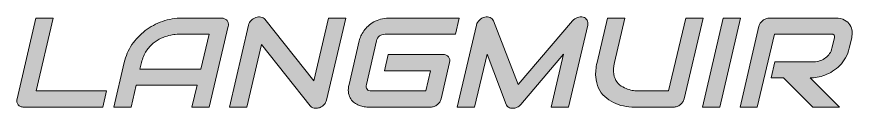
# Model space of a CAD drawing. Header units: inches. Extents: x 82 to 713, y -264 to -227.
# Drawn here: x 81.8 to 407.9, y -263.8 to -227.9 of the extents above; entities that cross this region are included whole.
import ezdxf

# ---------------------------------------------------------------- set-up
doc = ezdxf.new("R2010")
doc.units = ezdxf.units.IN
doc.header["$MEASUREMENT"] = 0
doc.layers.add('Layer 1', color=7, linetype='Continuous')

# ---------------------------------------------------------------- blocks, each defined once
blk = doc.blocks.new('block 4')
at = {"layer": 'Layer 1', "true_color": 0x222222}
h = blk.add_hatch(color=179, dxfattribs=at)
h.dxf.hatch_style = 2
edge = h.paths.add_edge_path()
edge.add_spline(control_points=[(202.72, -260.6), (202.61, -261.05), (202.42, -261.47), (202.15, -261.86), (201.88, -262.25), (201.56, -262.59), (201.19, -262.87), (200.82, -263.15), (200.41, -263.38), (199.96, -263.54), (199.5, -263.7), (199.04, -263.78), (198.57, -263.78), (198.15, -263.78), (197.75, -263.71), (197.36, -263.56), (196.97, -263.41), (196.65, -263.18), (196.39, -262.86), (196.39, -262.86), (177.32, -238.78), (177.32, -238.78), (177.32, -238.78), (171.59, -263.3), (171.59, -263.3), (171.59, -263.3), (164.84, -263.3), (164.84, -263.3), (164.84, -263.3), (172.33, -231.18), (172.33, -231.18), (172.48, -230.53), (172.81, -229.94), (173.33, -229.42), (173.84, -228.89), (174.43, -228.5), (175.1, -228.24), (175.79, -228), (176.47, -227.94), (177.11, -228.06), (177.76, -228.18), (178.27, -228.47), (178.65, -228.94), (178.65, -228.94), (197.73, -253), (197.73, -253), (197.73, -253), (203.45, -228.48), (203.45, -228.48), (203.45, -228.48), (210.21, -228.48), (210.21, -228.48), (210.21, -228.48), (202.72, -260.6), (202.72, -260.6)], knot_values=[0, 0, 0, 0, 1, 1, 1, 2, 2, 2, 3, 3, 3, 4, 4, 4, 5, 5, 5, 6, 6, 6, 7, 7, 7, 8, 8, 8, 9, 9, 9, 10, 10, 10, 11, 11, 11, 12, 12, 12, 13, 13, 13, 14, 14, 14, 15, 15, 15, 16, 16, 16, 17, 17, 17, 18, 18, 18, 18], degree=3, periodic=1)
h = blk.add_hatch(color=179, dxfattribs=at)
h.dxf.hatch_style = 2
edge = h.paths.add_edge_path()
edge.add_spline(control_points=[(297.17, -263.3), (297.17, -263.3), (290.35, -263.3), (290.35, -263.3), (290.35, -263.3), (295.19, -242.56), (295.19, -242.56), (295.19, -242.56), (278.61, -262.25), (278.61, -262.25), (278.2, -262.75), (277.7, -263.13), (277.11, -263.39), (276.52, -263.65), (275.92, -263.78), (275.32, -263.78), (274.73, -263.78), (274.21, -263.65), (273.76, -263.39), (273.31, -263.13), (272.99, -262.75), (272.81, -262.25), (272.81, -262.25), (265.37, -242.56), (265.37, -242.56), (265.37, -242.56), (260.53, -263.3), (260.53, -263.3), (260.53, -263.3), (253.77, -263.3), (253.77, -263.3), (253.77, -263.3), (261.27, -231.18), (261.27, -231.18), (261.44, -230.45), (261.82, -229.8), (262.41, -229.23), (263, -228.67), (263.69, -228.29), (264.49, -228.09), (264.87, -228.01), (265.24, -227.98), (265.6, -228.01), (265.96, -228.03), (266.29, -228.11), (266.6, -228.23), (266.91, -228.35), (267.18, -228.52), (267.4, -228.74), (267.63, -228.95), (267.8, -229.22), (267.92, -229.53), (267.92, -229.53), (277.48, -254.51), (277.48, -254.51), (277.48, -254.51), (298.7, -229.53), (298.7, -229.53), (299.25, -228.91), (299.9, -228.47), (300.66, -228.21), (301.42, -227.95), (302.16, -227.91), (302.89, -228.09), (303.57, -228.29), (304.08, -228.67), (304.41, -229.23), (304.75, -229.8), (304.83, -230.45), (304.66, -231.18), (304.66, -231.18), (297.17, -263.3), (297.17, -263.3)], knot_values=[0, 0, 0, 0, 1, 1, 1, 2, 2, 2, 3, 3, 3, 4, 4, 4, 5, 5, 5, 6, 6, 6, 7, 7, 7, 8, 8, 8, 9, 9, 9, 10, 10, 10, 11, 11, 11, 12, 12, 12, 13, 13, 13, 14, 14, 14, 15, 15, 15, 16, 16, 16, 17, 17, 17, 18, 18, 18, 19, 19, 19, 20, 20, 20, 21, 21, 21, 22, 22, 22, 23, 23, 23, 24, 24, 24, 24], degree=3, periodic=1)
h = blk.add_hatch(color=179, dxfattribs=at)
h.dxf.hatch_style = 2
edge = h.paths.add_edge_path()
edge.add_spline(control_points=[(115.44, -263.3), (115.44, -263.3), (84.6, -263.3), (84.6, -263.3), (84.12, -263.3), (83.69, -263.21), (83.31, -263.05), (82.93, -262.89), (82.62, -262.67), (82.39, -262.38), (82.15, -262.1), (81.99, -261.76), (81.91, -261.38), (81.82, -260.99), (81.83, -260.57), (81.94, -260.11), (81.94, -260.11), (89.32, -228.48), (89.32, -228.48), (89.32, -228.48), (96.08, -228.48), (96.08, -228.48), (96.08, -228.48), (89.43, -256.98), (89.43, -256.98), (89.43, -256.98), (116.91, -256.98), (116.91, -256.98), (116.91, -256.98), (115.44, -263.3), (115.44, -263.3)], knot_values=[0, 0, 0, 0, 1, 1, 1, 2, 2, 2, 3, 3, 3, 4, 4, 4, 5, 5, 5, 6, 6, 6, 7, 7, 7, 8, 8, 8, 9, 9, 9, 10, 10, 10, 10], degree=3, periodic=1)
h = blk.add_hatch(color=179, dxfattribs=at)
h.dxf.hatch_style = 2
edge = h.paths.add_edge_path()
edge.add_spline(control_points=[(156.98, -263.3), (156.98, -263.3), (150.22, -263.3), (150.22, -263.3), (150.22, -263.3), (152.22, -254.75), (152.22, -254.75), (152.22, -254.75), (128.46, -254.75), (128.46, -254.75), (128.46, -254.75), (126.46, -263.3), (126.46, -263.3), (126.46, -263.3), (119.7, -263.3), (119.7, -263.3), (119.7, -263.3), (123.76, -245.89), (123.76, -245.89), (124.36, -243.35), (125.37, -241.01), (126.81, -238.87), (128.24, -236.74), (129.97, -234.9), (131.99, -233.36), (134.01, -231.83), (136.26, -230.63), (138.73, -229.77), (141.2, -228.91), (143.78, -228.48), (146.47, -228.48), (146.47, -228.48), (161.7, -228.48), (161.7, -228.48), (162.17, -228.48), (162.59, -228.56), (162.97, -228.72), (163.35, -228.89), (163.66, -229.11), (163.9, -229.4), (164.15, -229.7), (164.31, -230.04), (164.39, -230.42), (164.48, -230.81), (164.47, -231.22), (164.36, -231.66), (164.36, -231.66), (156.98, -263.3), (156.98, -263.3)], knot_values=[0, 0, 0, 0, 1, 1, 1, 2, 2, 2, 3, 3, 3, 4, 4, 4, 5, 5, 5, 6, 6, 6, 7, 7, 7, 8, 8, 8, 9, 9, 9, 10, 10, 10, 11, 11, 11, 12, 12, 12, 13, 13, 13, 14, 14, 14, 15, 15, 15, 16, 16, 16, 16], degree=3, periodic=1)
edge = h.paths.add_edge_path()
edge.add_spline(control_points=[(129.93, -248.44), (129.93, -248.44), (153.69, -248.44), (153.69, -248.44), (153.69, -248.44), (156.88, -234.79), (156.88, -234.79), (156.88, -234.79), (144.99, -234.79), (144.99, -234.79), (144.79, -234.79), (144.34, -234.82), (143.66, -234.88), (142.98, -234.94), (142.18, -235.08), (141.25, -235.3), (140.32, -235.53), (139.32, -235.88), (138.24, -236.35), (137.16, -236.82), (136.11, -237.47), (135.11, -238.29), (134.1, -239.12), (133.19, -240.15), (132.37, -241.39), (131.55, -242.62), (130.94, -244.12), (130.52, -245.89), (130.52, -245.89), (129.93, -248.44), (129.93, -248.44)], knot_values=[0, 0, 0, 0, 1, 1, 1, 2, 2, 2, 3, 3, 3, 4, 4, 4, 5, 5, 5, 6, 6, 6, 7, 7, 7, 8, 8, 8, 9, 9, 9, 10, 10, 10, 10], degree=3, periodic=1)
h = blk.add_hatch(color=179, dxfattribs=at)
h.dxf.hatch_style = 2
edge = h.paths.add_edge_path()
edge.add_spline(control_points=[(247.47, -260.11), (247.36, -260.57), (247.18, -260.99), (246.92, -261.38), (246.65, -261.77), (246.34, -262.1), (245.97, -262.38), (245.6, -262.67), (245.18, -262.89), (244.73, -263.05), (244.28, -263.22), (243.81, -263.3), (243.32, -263.3), (243.32, -263.3), (218.94, -263.3), (218.94, -263.3), (218.31, -263.3), (217.66, -263.23), (216.97, -263.09), (216.28, -262.95), (215.62, -262.74), (214.99, -262.45), (214.35, -262.15), (213.77, -261.78), (213.24, -261.32), (212.7, -260.86), (212.27, -260.3), (211.93, -259.64), (211.59, -258.99), (211.37, -258.23), (211.28, -257.36), (211.18, -256.5), (211.26, -255.52), (211.52, -254.44), (211.52, -254.44), (215.5, -237.34), (215.5, -237.34), (215.64, -236.76), (215.86, -236.14), (216.17, -235.46), (216.47, -234.79), (216.85, -234.13), (217.32, -233.47), (217.78, -232.82), (218.34, -232.19), (218.98, -231.59), (219.62, -230.99), (220.35, -230.46), (221.16, -230), (221.97, -229.54), (222.86, -229.17), (223.85, -228.9), (224.83, -228.62), (225.9, -228.48), (227.06, -228.48), (227.06, -228.48), (254.54, -228.48), (254.54, -228.48), (254.54, -228.48), (253.07, -234.8), (253.07, -234.8), (253.07, -234.8), (225.59, -234.8), (225.59, -234.8), (224.71, -234.8), (223.98, -235.01), (223.41, -235.45), (222.84, -235.89), (222.45, -236.53), (222.25, -237.39), (222.25, -237.39), (218.28, -254.44), (218.28, -254.44), (218.09, -255.24), (218.18, -255.87), (218.55, -256.32), (218.93, -256.76), (219.55, -256.98), (220.41, -256.98), (220.41, -256.98), (241.44, -256.98), (241.44, -256.98), (241.44, -256.98), (243.29, -249.07), (243.29, -249.07), (243.29, -249.07), (225.3, -249.07), (225.3, -249.07), (225.3, -249.07), (226.78, -242.71), (226.78, -242.71), (226.78, -242.71), (248.13, -242.71), (248.13, -242.71), (248.61, -242.71), (249.04, -242.79), (249.42, -242.96), (249.8, -243.13), (250.1, -243.36), (250.34, -243.66), (250.57, -243.95), (250.73, -244.28), (250.82, -244.66), (250.9, -245.04), (250.9, -245.45), (250.79, -245.89), (250.79, -245.89), (247.47, -260.11), (247.47, -260.11)], knot_values=[0, 0, 0, 0, 1, 1, 1, 2, 2, 2, 3, 3, 3, 4, 4, 4, 5, 5, 5, 6, 6, 6, 7, 7, 7, 8, 8, 8, 9, 9, 9, 10, 10, 10, 11, 11, 11, 12, 12, 12, 13, 13, 13, 14, 14, 14, 15, 15, 15, 16, 16, 16, 17, 17, 17, 18, 18, 18, 19, 19, 19, 20, 20, 20, 21, 21, 21, 22, 22, 22, 23, 23, 23, 24, 24, 24, 25, 25, 25, 26, 26, 26, 27, 27, 27, 28, 28, 28, 29, 29, 29, 30, 30, 30, 31, 31, 31, 32, 32, 32, 33, 33, 33, 34, 34, 34, 35, 35, 35, 36, 36, 36, 36], degree=3, periodic=1)
h = blk.add_hatch(color=179, dxfattribs=at)
h.dxf.hatch_style = 2
edge = h.paths.add_edge_path()
edge.add_spline(control_points=[(342.29, -260.11), (342.18, -260.57), (342, -260.99), (341.73, -261.38), (341.47, -261.77), (341.15, -262.1), (340.77, -262.38), (340.39, -262.67), (339.97, -262.89), (339.52, -263.05), (339.07, -263.22), (338.61, -263.3), (338.14, -263.3), (338.14, -263.3), (322.9, -263.3), (322.9, -263.3), (321.47, -263.3), (320.04, -263.15), (318.64, -262.86), (317.23, -262.57), (315.91, -262.12), (314.68, -261.51), (313.44, -260.9), (312.33, -260.13), (311.33, -259.19), (310.34, -258.26), (309.54, -257.14), (308.93, -255.86), (308.32, -254.57), (307.94, -253.1), (307.81, -251.44), (307.68, -249.78), (307.85, -247.93), (308.33, -245.89), (308.33, -245.89), (312.39, -228.48), (312.39, -228.48), (312.39, -228.48), (319.15, -228.48), (319.15, -228.48), (319.15, -228.48), (315.09, -245.89), (315.09, -245.89), (314.67, -247.67), (314.58, -249.17), (314.82, -250.41), (315.07, -251.63), (315.5, -252.66), (316.12, -253.49), (316.74, -254.31), (317.48, -254.96), (318.34, -255.43), (319.2, -255.9), (320.05, -256.25), (320.87, -256.47), (321.69, -256.7), (322.43, -256.84), (323.08, -256.9), (323.74, -256.96), (324.17, -256.98), (324.38, -256.98), (324.38, -256.98), (336.26, -256.98), (336.26, -256.98), (336.26, -256.98), (342.91, -228.48), (342.91, -228.48), (342.91, -228.48), (349.67, -228.48), (349.67, -228.48), (349.67, -228.48), (342.29, -260.11), (342.29, -260.11)], knot_values=[0, 0, 0, 0, 1, 1, 1, 2, 2, 2, 3, 3, 3, 4, 4, 4, 5, 5, 5, 6, 6, 6, 7, 7, 7, 8, 8, 8, 9, 9, 9, 10, 10, 10, 11, 11, 11, 12, 12, 12, 13, 13, 13, 14, 14, 14, 15, 15, 15, 16, 16, 16, 17, 17, 17, 18, 18, 18, 19, 19, 19, 20, 20, 20, 21, 21, 21, 22, 22, 22, 23, 23, 23, 24, 24, 24, 24], degree=3, periodic=1)
h = blk.add_hatch(color=179, dxfattribs=at)
h.dxf.hatch_style = 2
h.paths.add_polyline_path([(356.21, -263.3), (349.45, -263.3), (357.57, -228.48), (364.33, -228.48)])
h = blk.add_hatch(color=179, dxfattribs=at)
h.dxf.hatch_style = 2
edge = h.paths.add_edge_path()
edge.add_spline(control_points=[(406.76, -240.18), (406.42, -241.62), (405.93, -242.91), (405.29, -244.04), (404.64, -245.18), (403.89, -246.18), (403.04, -247.04), (402.19, -247.91), (401.26, -248.65), (400.27, -249.26), (399.28, -249.88), (398.27, -250.38), (397.25, -250.78), (396.23, -251.18), (395.23, -251.46), (394.25, -251.64), (393.26, -251.82), (392.35, -251.91), (391.52, -251.91), (391.52, -251.91), (402.98, -263.29), (402.98, -263.29), (402.98, -263.29), (392.53, -263.29), (392.53, -263.29), (392.53, -263.29), (381.09, -251.91), (381.09, -251.91), (381.09, -251.91), (376.23, -251.91), (376.23, -251.91), (376.23, -251.91), (377.7, -245.6), (377.7, -245.6), (377.7, -245.6), (392.99, -245.6), (392.99, -245.6), (393.86, -245.53), (394.67, -245.37), (395.43, -245.1), (396.2, -244.83), (396.89, -244.47), (397.51, -244.02), (398.12, -243.57), (398.65, -243.02), (399.07, -242.38), (399.5, -241.74), (399.81, -241.01), (400, -240.19), (400, -240.19), (400.93, -236.2), (400.93, -236.2), (401.01, -235.85), (401.03, -235.58), (400.98, -235.39), (400.92, -235.2), (400.84, -235.07), (400.71, -234.98), (400.58, -234.89), (400.44, -234.84), (400.28, -234.82), (400.12, -234.8), (399.96, -234.8), (399.83, -234.8), (399.83, -234.8), (377.52, -234.8), (377.52, -234.8), (377.52, -234.8), (370.87, -263.3), (370.87, -263.3), (370.87, -263.3), (364.11, -263.3), (364.11, -263.3), (364.11, -263.3), (371.49, -231.66), (371.49, -231.66), (371.59, -231.23), (371.78, -230.81), (372.04, -230.42), (372.31, -230.04), (372.62, -229.7), (372.99, -229.41), (373.37, -229.11), (373.78, -228.89), (374.23, -228.73), (374.69, -228.56), (375.16, -228.48), (375.64, -228.48), (375.64, -228.48), (401.3, -228.48), (401.3, -228.48), (402.81, -228.48), (404.02, -228.74), (404.94, -229.25), (405.86, -229.76), (406.56, -230.4), (407.03, -231.17), (407.5, -231.93), (407.77, -232.76), (407.85, -233.65), (407.93, -234.54), (407.88, -235.38), (407.7, -236.15), (407.7, -236.15), (406.76, -240.18), (406.76, -240.18)], knot_values=[0, 0, 0, 0, 1, 1, 1, 2, 2, 2, 3, 3, 3, 4, 4, 4, 5, 5, 5, 6, 6, 6, 7, 7, 7, 8, 8, 8, 9, 9, 9, 10, 10, 10, 11, 11, 11, 12, 12, 12, 13, 13, 13, 14, 14, 14, 15, 15, 15, 16, 16, 16, 17, 17, 17, 18, 18, 18, 19, 19, 19, 20, 20, 20, 21, 21, 21, 22, 22, 22, 23, 23, 23, 24, 24, 24, 25, 25, 25, 26, 26, 26, 27, 27, 27, 28, 28, 28, 29, 29, 29, 30, 30, 30, 31, 31, 31, 32, 32, 32, 33, 33, 33, 34, 34, 34, 35, 35, 35, 35], degree=3, periodic=1)
at = {"layer": 'Layer 1', "lineweight": 0}
blk.add_lwpolyline([(356.21, -263.3), (349.45, -263.3), (357.57, -228.48), (364.33, -228.48), (356.21, -263.3)], dxfattribs=at)
for points, knots in [([(202.72, -260.6), (202.61, -261.05), (202.42, -261.47), (202.15, -261.86), (201.88, -262.25), (201.56, -262.59), (201.19, -262.87), (200.82, -263.15), (200.41, -263.38), (199.96, -263.54), (199.5, -263.7), (199.04, -263.78), (198.57, -263.78), (198.15, -263.78), (197.75, -263.71), (197.36, -263.56), (196.97, -263.41), (196.65, -263.18), (196.39, -262.86), (196.39, -262.86), (177.32, -238.78), (177.32, -238.78), (177.32, -238.78), (171.59, -263.3), (171.59, -263.3), (171.59, -263.3), (164.84, -263.3), (164.84, -263.3), (164.84, -263.3), (172.33, -231.18), (172.33, -231.18), (172.48, -230.53), (172.81, -229.94), (173.33, -229.42), (173.84, -228.89), (174.43, -228.5), (175.1, -228.24), (175.79, -228), (176.47, -227.94), (177.11, -228.06), (177.76, -228.18), (178.27, -228.47), (178.65, -228.94), (178.65, -228.94), (197.73, -253), (197.73, -253), (197.73, -253), (203.45, -228.48), (203.45, -228.48), (203.45, -228.48), (210.21, -228.48), (210.21, -228.48), (210.21, -228.48), (202.72, -260.6), (202.72, -260.6)], [0, 0, 0, 0, 1, 1, 1, 2, 2, 2, 3, 3, 3, 4, 4, 4, 5, 5, 5, 6, 6, 6, 7, 7, 7, 8, 8, 8, 9, 9, 9, 10, 10, 10, 11, 11, 11, 12, 12, 12, 13, 13, 13, 14, 14, 14, 15, 15, 15, 16, 16, 16, 17, 17, 17, 18, 18, 18, 18]), ([(297.17, -263.3), (297.17, -263.3), (290.35, -263.3), (290.35, -263.3), (290.35, -263.3), (295.19, -242.56), (295.19, -242.56), (295.19, -242.56), (278.61, -262.25), (278.61, -262.25), (278.2, -262.75), (277.7, -263.13), (277.11, -263.39), (276.52, -263.65), (275.92, -263.78), (275.32, -263.78), (274.73, -263.78), (274.21, -263.65), (273.76, -263.39), (273.31, -263.13), (272.99, -262.75), (272.81, -262.25), (272.81, -262.25), (265.37, -242.56), (265.37, -242.56), (265.37, -242.56), (260.53, -263.3), (260.53, -263.3), (260.53, -263.3), (253.77, -263.3), (253.77, -263.3), (253.77, -263.3), (261.27, -231.18), (261.27, -231.18), (261.44, -230.45), (261.82, -229.8), (262.41, -229.23), (263, -228.67), (263.69, -228.29), (264.49, -228.09), (264.87, -228.01), (265.24, -227.98), (265.6, -228.01), (265.96, -228.03), (266.29, -228.11), (266.6, -228.23), (266.91, -228.35), (267.18, -228.52), (267.4, -228.74), (267.63, -228.95), (267.8, -229.22), (267.92, -229.53), (267.92, -229.53), (277.48, -254.51), (277.48, -254.51), (277.48, -254.51), (298.7, -229.53), (298.7, -229.53), (299.25, -228.91), (299.9, -228.47), (300.66, -228.21), (301.42, -227.95), (302.16, -227.91), (302.89, -228.09), (303.57, -228.29), (304.08, -228.67), (304.41, -229.23), (304.75, -229.8), (304.83, -230.45), (304.66, -231.18), (304.66, -231.18), (297.17, -263.3), (297.17, -263.3)], [0, 0, 0, 0, 1, 1, 1, 2, 2, 2, 3, 3, 3, 4, 4, 4, 5, 5, 5, 6, 6, 6, 7, 7, 7, 8, 8, 8, 9, 9, 9, 10, 10, 10, 11, 11, 11, 12, 12, 12, 13, 13, 13, 14, 14, 14, 15, 15, 15, 16, 16, 16, 17, 17, 17, 18, 18, 18, 19, 19, 19, 20, 20, 20, 21, 21, 21, 22, 22, 22, 23, 23, 23, 24, 24, 24, 24]), ([(115.44, -263.3), (115.44, -263.3), (84.6, -263.3), (84.6, -263.3), (84.12, -263.3), (83.69, -263.21), (83.31, -263.05), (82.93, -262.89), (82.62, -262.67), (82.39, -262.38), (82.15, -262.1), (81.99, -261.76), (81.91, -261.38), (81.82, -260.99), (81.83, -260.57), (81.94, -260.11), (81.94, -260.11), (89.32, -228.48), (89.32, -228.48), (89.32, -228.48), (96.08, -228.48), (96.08, -228.48), (96.08, -228.48), (89.43, -256.98), (89.43, -256.98), (89.43, -256.98), (116.91, -256.98), (116.91, -256.98), (116.91, -256.98), (115.44, -263.3), (115.44, -263.3)], [0, 0, 0, 0, 1, 1, 1, 2, 2, 2, 3, 3, 3, 4, 4, 4, 5, 5, 5, 6, 6, 6, 7, 7, 7, 8, 8, 8, 9, 9, 9, 10, 10, 10, 10]), ([(156.98, -263.3), (156.98, -263.3), (150.22, -263.3), (150.22, -263.3), (150.22, -263.3), (152.22, -254.75), (152.22, -254.75), (152.22, -254.75), (128.46, -254.75), (128.46, -254.75), (128.46, -254.75), (126.46, -263.3), (126.46, -263.3), (126.46, -263.3), (119.7, -263.3), (119.7, -263.3), (119.7, -263.3), (123.76, -245.89), (123.76, -245.89), (124.36, -243.35), (125.37, -241.01), (126.81, -238.87), (128.24, -236.74), (129.97, -234.9), (131.99, -233.36), (134.01, -231.83), (136.26, -230.63), (138.73, -229.77), (141.2, -228.91), (143.78, -228.48), (146.47, -228.48), (146.47, -228.48), (161.7, -228.48), (161.7, -228.48), (162.17, -228.48), (162.59, -228.56), (162.97, -228.72), (163.35, -228.89), (163.66, -229.11), (163.9, -229.4), (164.15, -229.7), (164.31, -230.04), (164.39, -230.42), (164.48, -230.81), (164.47, -231.22), (164.36, -231.66), (164.36, -231.66), (156.98, -263.3), (156.98, -263.3)], [0, 0, 0, 0, 1, 1, 1, 2, 2, 2, 3, 3, 3, 4, 4, 4, 5, 5, 5, 6, 6, 6, 7, 7, 7, 8, 8, 8, 9, 9, 9, 10, 10, 10, 11, 11, 11, 12, 12, 12, 13, 13, 13, 14, 14, 14, 15, 15, 15, 16, 16, 16, 16]), ([(247.47, -260.11), (247.36, -260.57), (247.18, -260.99), (246.92, -261.38), (246.65, -261.77), (246.34, -262.1), (245.97, -262.38), (245.6, -262.67), (245.18, -262.89), (244.73, -263.05), (244.28, -263.22), (243.81, -263.3), (243.32, -263.3), (243.32, -263.3), (218.94, -263.3), (218.94, -263.3), (218.31, -263.3), (217.66, -263.23), (216.97, -263.09), (216.28, -262.95), (215.62, -262.74), (214.99, -262.45), (214.35, -262.15), (213.77, -261.78), (213.24, -261.32), (212.7, -260.86), (212.27, -260.3), (211.93, -259.64), (211.59, -258.99), (211.37, -258.23), (211.28, -257.36), (211.18, -256.5), (211.26, -255.52), (211.52, -254.44), (211.52, -254.44), (215.5, -237.34), (215.5, -237.34), (215.64, -236.76), (215.86, -236.14), (216.17, -235.46), (216.47, -234.79), (216.85, -234.13), (217.32, -233.47), (217.78, -232.82), (218.34, -232.19), (218.98, -231.59), (219.62, -230.99), (220.35, -230.46), (221.16, -230), (221.97, -229.54), (222.86, -229.17), (223.85, -228.9), (224.83, -228.62), (225.9, -228.48), (227.06, -228.48), (227.06, -228.48), (254.54, -228.48), (254.54, -228.48), (254.54, -228.48), (253.07, -234.8), (253.07, -234.8), (253.07, -234.8), (225.59, -234.8), (225.59, -234.8), (224.71, -234.8), (223.98, -235.01), (223.41, -235.45), (222.84, -235.89), (222.45, -236.53), (222.25, -237.39), (222.25, -237.39), (218.28, -254.44), (218.28, -254.44), (218.09, -255.24), (218.18, -255.87), (218.55, -256.32), (218.93, -256.76), (219.55, -256.98), (220.41, -256.98), (220.41, -256.98), (241.44, -256.98), (241.44, -256.98), (241.44, -256.98), (243.29, -249.07), (243.29, -249.07), (243.29, -249.07), (225.3, -249.07), (225.3, -249.07), (225.3, -249.07), (226.78, -242.71), (226.78, -242.71), (226.78, -242.71), (248.13, -242.71), (248.13, -242.71), (248.61, -242.71), (249.04, -242.79), (249.42, -242.96), (249.8, -243.13), (250.1, -243.36), (250.34, -243.66), (250.57, -243.95), (250.73, -244.28), (250.82, -244.66), (250.9, -245.04), (250.9, -245.45), (250.79, -245.89), (250.79, -245.89), (247.47, -260.11), (247.47, -260.11)], [0, 0, 0, 0, 1, 1, 1, 2, 2, 2, 3, 3, 3, 4, 4, 4, 5, 5, 5, 6, 6, 6, 7, 7, 7, 8, 8, 8, 9, 9, 9, 10, 10, 10, 11, 11, 11, 12, 12, 12, 13, 13, 13, 14, 14, 14, 15, 15, 15, 16, 16, 16, 17, 17, 17, 18, 18, 18, 19, 19, 19, 20, 20, 20, 21, 21, 21, 22, 22, 22, 23, 23, 23, 24, 24, 24, 25, 25, 25, 26, 26, 26, 27, 27, 27, 28, 28, 28, 29, 29, 29, 30, 30, 30, 31, 31, 31, 32, 32, 32, 33, 33, 33, 34, 34, 34, 35, 35, 35, 36, 36, 36, 36]), ([(342.29, -260.11), (342.18, -260.57), (342, -260.99), (341.73, -261.38), (341.47, -261.77), (341.15, -262.1), (340.77, -262.38), (340.39, -262.67), (339.97, -262.89), (339.52, -263.05), (339.07, -263.22), (338.61, -263.3), (338.14, -263.3), (338.14, -263.3), (322.9, -263.3), (322.9, -263.3), (321.47, -263.3), (320.04, -263.15), (318.64, -262.86), (317.23, -262.57), (315.91, -262.12), (314.68, -261.51), (313.44, -260.9), (312.33, -260.13), (311.33, -259.19), (310.34, -258.26), (309.54, -257.14), (308.93, -255.86), (308.32, -254.57), (307.94, -253.1), (307.81, -251.44), (307.68, -249.78), (307.85, -247.93), (308.33, -245.89), (308.33, -245.89), (312.39, -228.48), (312.39, -228.48), (312.39, -228.48), (319.15, -228.48), (319.15, -228.48), (319.15, -228.48), (315.09, -245.89), (315.09, -245.89), (314.67, -247.67), (314.58, -249.17), (314.82, -250.41), (315.07, -251.63), (315.5, -252.66), (316.12, -253.49), (316.74, -254.31), (317.48, -254.96), (318.34, -255.43), (319.2, -255.9), (320.05, -256.25), (320.87, -256.47), (321.69, -256.7), (322.43, -256.84), (323.08, -256.9), (323.74, -256.96), (324.17, -256.98), (324.38, -256.98), (324.38, -256.98), (336.26, -256.98), (336.26, -256.98), (336.26, -256.98), (342.91, -228.48), (342.91, -228.48), (342.91, -228.48), (349.67, -228.48), (349.67, -228.48), (349.67, -228.48), (342.29, -260.11), (342.29, -260.11)], [0, 0, 0, 0, 1, 1, 1, 2, 2, 2, 3, 3, 3, 4, 4, 4, 5, 5, 5, 6, 6, 6, 7, 7, 7, 8, 8, 8, 9, 9, 9, 10, 10, 10, 11, 11, 11, 12, 12, 12, 13, 13, 13, 14, 14, 14, 15, 15, 15, 16, 16, 16, 17, 17, 17, 18, 18, 18, 19, 19, 19, 20, 20, 20, 21, 21, 21, 22, 22, 22, 23, 23, 23, 24, 24, 24, 24]), ([(406.76, -240.18), (406.42, -241.62), (405.93, -242.91), (405.29, -244.04), (404.64, -245.18), (403.89, -246.18), (403.04, -247.04), (402.19, -247.91), (401.26, -248.65), (400.27, -249.26), (399.28, -249.88), (398.27, -250.38), (397.25, -250.78), (396.23, -251.18), (395.23, -251.46), (394.25, -251.64), (393.26, -251.82), (392.35, -251.91), (391.52, -251.91), (391.52, -251.91), (402.98, -263.29), (402.98, -263.29), (402.98, -263.29), (392.53, -263.29), (392.53, -263.29), (392.53, -263.29), (381.09, -251.91), (381.09, -251.91), (381.09, -251.91), (376.23, -251.91), (376.23, -251.91), (376.23, -251.91), (377.7, -245.6), (377.7, -245.6), (377.7, -245.6), (392.99, -245.6), (392.99, -245.6), (393.86, -245.53), (394.67, -245.37), (395.43, -245.1), (396.2, -244.83), (396.89, -244.47), (397.51, -244.02), (398.12, -243.57), (398.65, -243.02), (399.07, -242.38), (399.5, -241.74), (399.81, -241.01), (400, -240.19), (400, -240.19), (400.93, -236.2), (400.93, -236.2), (401.01, -235.85), (401.03, -235.58), (400.98, -235.39), (400.92, -235.2), (400.84, -235.07), (400.71, -234.98), (400.58, -234.89), (400.44, -234.84), (400.28, -234.82), (400.12, -234.8), (399.96, -234.8), (399.83, -234.8), (399.83, -234.8), (377.52, -234.8), (377.52, -234.8), (377.52, -234.8), (370.87, -263.3), (370.87, -263.3), (370.87, -263.3), (364.11, -263.3), (364.11, -263.3), (364.11, -263.3), (371.49, -231.66), (371.49, -231.66), (371.59, -231.23), (371.78, -230.81), (372.04, -230.42), (372.31, -230.04), (372.62, -229.7), (372.99, -229.41), (373.37, -229.11), (373.78, -228.89), (374.23, -228.73), (374.69, -228.56), (375.16, -228.48), (375.64, -228.48), (375.64, -228.48), (401.3, -228.48), (401.3, -228.48), (402.81, -228.48), (404.02, -228.74), (404.94, -229.25), (405.86, -229.76), (406.56, -230.4), (407.03, -231.17), (407.5, -231.93), (407.77, -232.76), (407.85, -233.65), (407.93, -234.54), (407.88, -235.38), (407.7, -236.15), (407.7, -236.15), (406.76, -240.18), (406.76, -240.18)], [0, 0, 0, 0, 1, 1, 1, 2, 2, 2, 3, 3, 3, 4, 4, 4, 5, 5, 5, 6, 6, 6, 7, 7, 7, 8, 8, 8, 9, 9, 9, 10, 10, 10, 11, 11, 11, 12, 12, 12, 13, 13, 13, 14, 14, 14, 15, 15, 15, 16, 16, 16, 17, 17, 17, 18, 18, 18, 19, 19, 19, 20, 20, 20, 21, 21, 21, 22, 22, 22, 23, 23, 23, 24, 24, 24, 25, 25, 25, 26, 26, 26, 27, 27, 27, 28, 28, 28, 29, 29, 29, 30, 30, 30, 31, 31, 31, 32, 32, 32, 33, 33, 33, 34, 34, 34, 35, 35, 35, 35]), ([(129.93, -248.44), (129.93, -248.44), (153.69, -248.44), (153.69, -248.44), (153.69, -248.44), (156.88, -234.79), (156.88, -234.79), (156.88, -234.79), (144.99, -234.79), (144.99, -234.79), (144.79, -234.79), (144.34, -234.82), (143.66, -234.88), (142.98, -234.94), (142.18, -235.08), (141.25, -235.3), (140.32, -235.53), (139.32, -235.88), (138.24, -236.35), (137.16, -236.82), (136.11, -237.47), (135.11, -238.29), (134.1, -239.12), (133.19, -240.15), (132.37, -241.39), (131.55, -242.62), (130.94, -244.12), (130.52, -245.89), (130.52, -245.89), (129.93, -248.44), (129.93, -248.44)], [0, 0, 0, 0, 1, 1, 1, 2, 2, 2, 3, 3, 3, 4, 4, 4, 5, 5, 5, 6, 6, 6, 7, 7, 7, 8, 8, 8, 9, 9, 9, 10, 10, 10, 10])]:
    blk.add_open_spline(points, degree=3, knots=knots, dxfattribs=at)
blk = doc.blocks.new('block 3')
at = {"layer": 'Layer 1'}
blk.add_blockref('block 4', (0, 0), dxfattribs=at)
blk = doc.blocks.new('block 2')
at = {"layer": 'Layer 1'}
blk.add_blockref('block 3', (0, 0), dxfattribs=at)

msp = doc.modelspace()

# ---------------------------------------------------------------- block references
at = {"layer": 'Layer 1'}
msp.add_blockref('block 2', (0, 0), dxfattribs=at)

doc.saveas('drawing.dxf')
